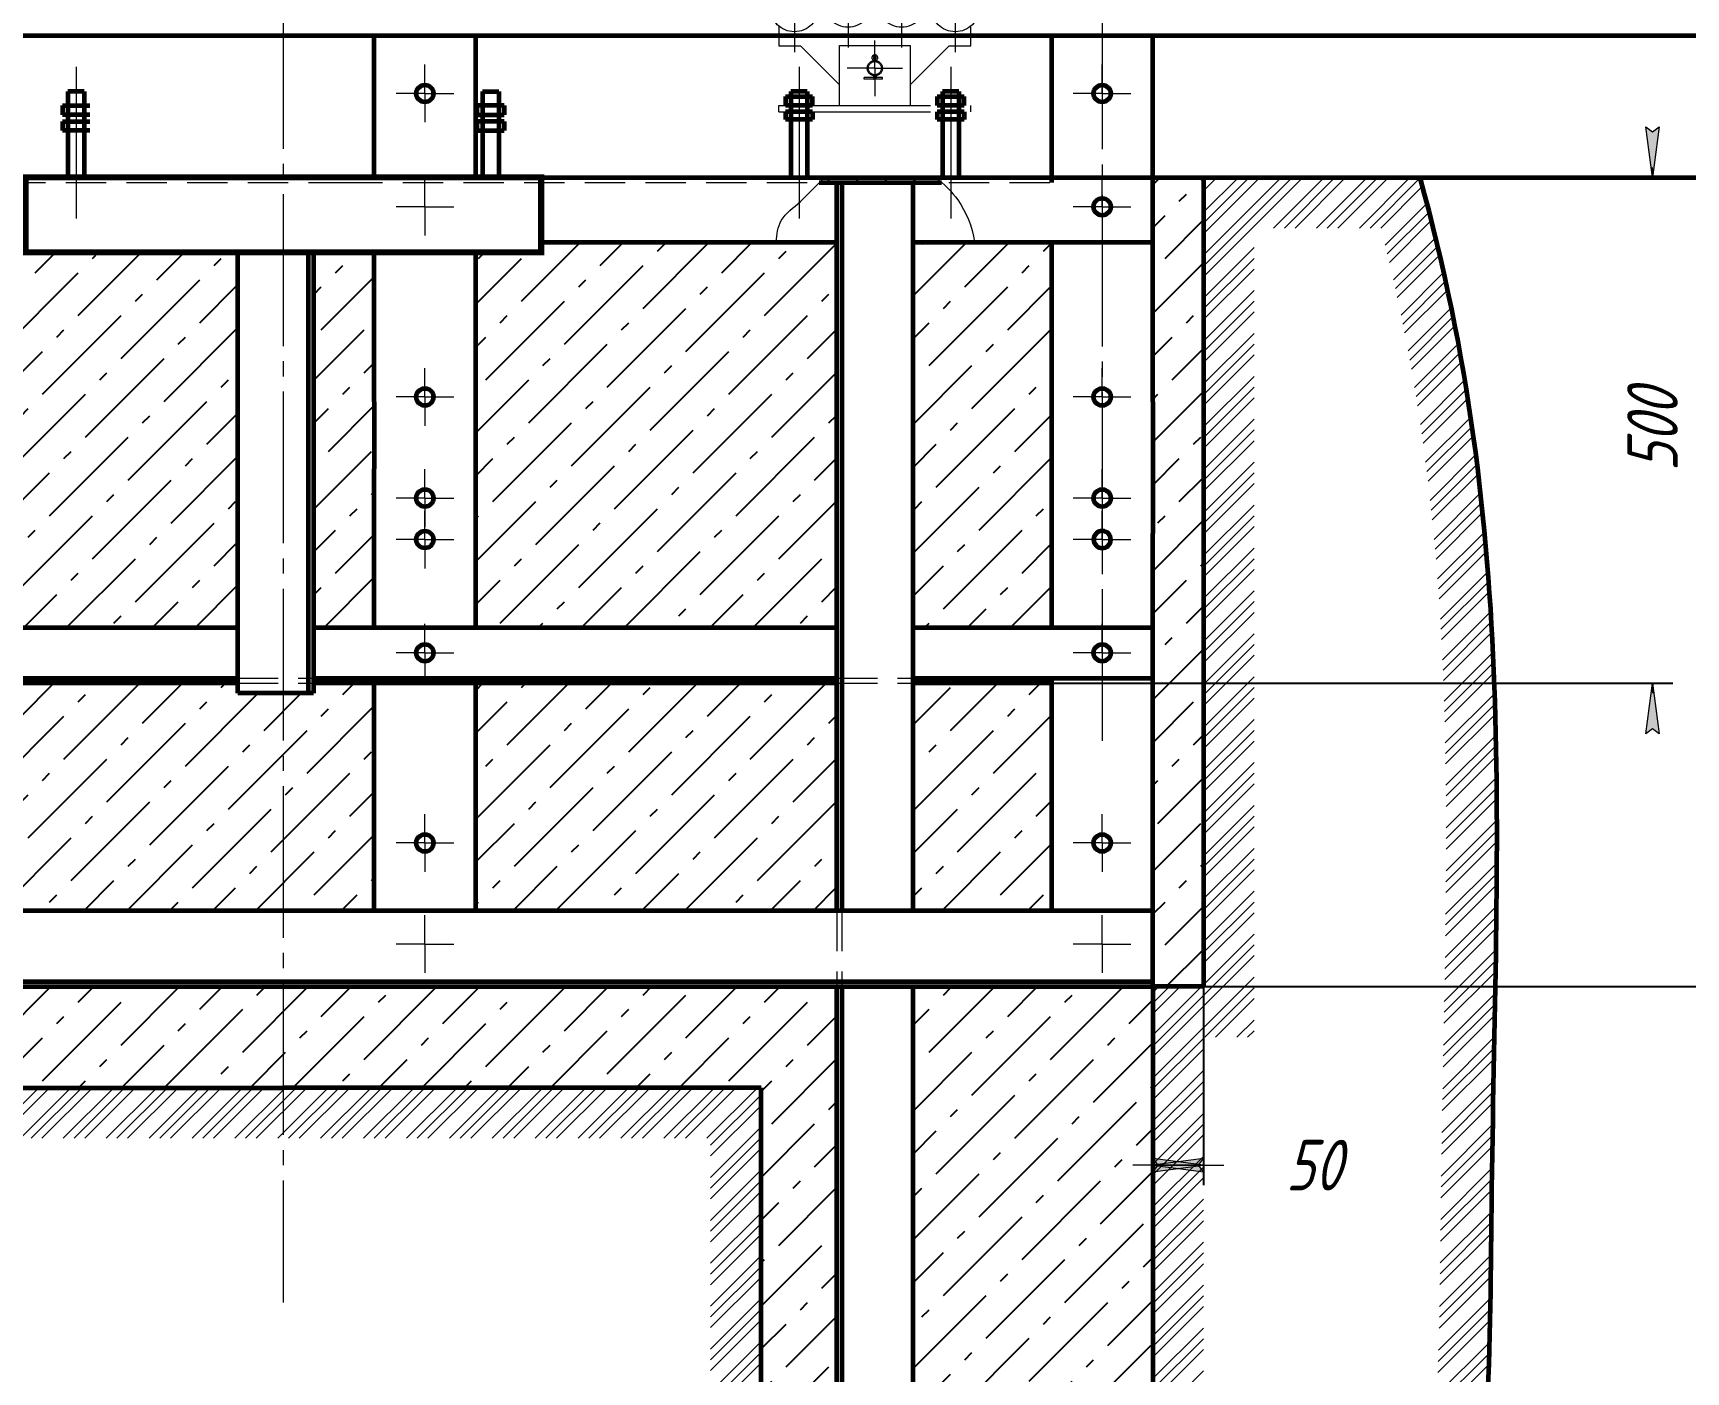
# Model space of a CAD drawing. Header units: millimetres. Extents: x 0 to 594, y 0 to 420.
# Drawn here: x 119.3 to 282.7, y 167.8 to 300.2 of the extents above; entities that cross this region are included whole.
import ezdxf

# ---------------------------------------------------------------- set-up
doc = ezdxf.new("R2010")
doc.units = ezdxf.units.MM
for name, pattern in [('K5LT32768', [0]), ('K5LT_AXLED', [19.5, 15, -1.5, 1.5, -1.5]), ('K5LT_BASIC', [0]), ('K5LT_DASHED', [6, 4, -2]), ('K5LT_THIN', [0])]:
    doc.linetypes.add(name, pattern=pattern)
doc.layers.add('LAYER', color=7, linetype='Continuous')
doc.layers.add('Системный слой', color=7, linetype='Continuous')
doc.styles.add('KDIMTEXTSTYLE', font='GOST_AU.SHX', dxfattribs={"width": 0.96, "oblique": 15, "height": 5})
doc.dimstyles.new('KDIMSTYLE (0.10)', dxfattribs={"dimtxt": 5, "dimasz": 1, "dimexe": 2, "dimexo": 0, "dimgap": 1, "dimtad": 1, "dimlfac": 10, "dimtxsty": 'KDIMTEXTSTYLE', "dimsah": 1, "dimcen": 0, "dimdle": 1, "dimadec": 0, "dimazin": 0, "dimtfac": 0.667, "dimtmove": 0, "dimatfit": 3, "dimfxl": 1, "dimtvp": 1, "dimtolj": 1, "dimtzin": 0, "dimarcsym": 0})
pattern_1 = [(45, (0, 0), (-4.24264, 4.24264), [11, -5]), (45, (9.1924, 9.1924), (-4.24264, 4.24264), [1, -15]), (45, (3.5355, 7.778), (-4.24264, 4.24264), [11, -5]), (45, (12.728, 16.9706), (-4.24264, 4.24264), [1, -15])]

# ---------------------------------------------------------------- blocks, each defined once
blk = doc.blocks.new('U0')
at = {"layer": 'Системный слой', "color": 30, "linetype": 'K5LT_AXLED', "lineweight": 18, "true_color": 0xff8000}
for p, q in [((144.03, 345.4), (144.03, 342.73)), ((144.03, 342.73), (144.03, 174.66))]:
    blk.add_line(p, q, dxfattribs=at)
blk = doc.blocks.new('U184')
at = {"layer": 'Системный слой', "color": 30, "linetype": 'K5LT_AXLED', "lineweight": 18, "true_color": 0xff8000}
for q in [(225.01, 212.95), (222.16, 210.1), (225.01, 207.25), (227.86, 210.1)]:
    blk.add_line((225.01, 210.1), q, dxfattribs=at)
blk = doc.blocks.new('U185')
at = {"layer": 'Системный слой', "color": 30, "linetype": 'K5LT_AXLED', "lineweight": 18, "true_color": 0xff8000}
for q in [(225.01, 222.95), (222.16, 220.1), (225.01, 217.25), (227.86, 220.1)]:
    blk.add_line((225.01, 220.1), q, dxfattribs=at)
blk = doc.blocks.new('U186')
at = {"layer": 'Системный слой', "color": 30, "linetype": 'K5LT_AXLED', "lineweight": 18, "true_color": 0xff8000}
for q in [(225.01, 241.75), (222.16, 238.9), (225.01, 236.05), (227.86, 238.9)]:
    blk.add_line((225.01, 238.9), q, dxfattribs=at)
blk = doc.blocks.new('U187')
at = {"layer": 'Системный слой', "color": 30, "linetype": 'K5LT_AXLED', "lineweight": 18, "true_color": 0xff8000}
for q in [(225.01, 252.95), (222.16, 250.1), (225.01, 247.25), (227.86, 250.1)]:
    blk.add_line((225.01, 250.1), q, dxfattribs=at)
blk = doc.blocks.new('U188')
at = {"layer": 'Системный слой', "color": 30, "linetype": 'K5LT_AXLED', "lineweight": 18, "true_color": 0xff8000}
for q in [(225.01, 257.05), (222.16, 254.2), (225.01, 251.35), (227.86, 254.2)]:
    blk.add_line((225.01, 254.2), q, dxfattribs=at)
blk = doc.blocks.new('U189')
at = {"layer": 'Системный слой', "color": 30, "linetype": 'K5LT_AXLED', "lineweight": 18, "true_color": 0xff8000}
for q in [(225.01, 267.05), (222.16, 264.2), (225.01, 261.35), (227.86, 264.2)]:
    blk.add_line((225.01, 264.2), q, dxfattribs=at)
blk = doc.blocks.new('U190')
at = {"layer": 'Системный слой', "color": 30, "linetype": 'K5LT_AXLED', "lineweight": 18, "true_color": 0xff8000}
for q in [(225.01, 285.85), (222.16, 283), (225.01, 280.15), (227.86, 283)]:
    blk.add_line((225.01, 283), q, dxfattribs=at)
blk = doc.blocks.new('U191')
at = {"layer": 'Системный слой', "color": 30, "linetype": 'K5LT_AXLED', "lineweight": 18, "true_color": 0xff8000}
for q in [(225.01, 297.05), (222.16, 294.2), (225.01, 291.35), (227.86, 294.2)]:
    blk.add_line((225.01, 294.2), q, dxfattribs=at)
blk = doc.blocks.new('U192')
at = {"layer": 'Системный слой', "color": 30, "linetype": 'K5LT_AXLED', "lineweight": 18, "true_color": 0xff8000}
for q in [(158.03, 212.95), (155.18, 210.1), (158.03, 207.25), (160.88, 210.1)]:
    blk.add_line((158.03, 210.1), q, dxfattribs=at)
blk = doc.blocks.new('U193')
at = {"layer": 'Системный слой', "color": 30, "linetype": 'K5LT_AXLED', "lineweight": 18, "true_color": 0xff8000}
for q in [(158.03, 222.95), (155.18, 220.1), (158.03, 217.25), (160.88, 220.1)]:
    blk.add_line((158.03, 220.1), q, dxfattribs=at)
blk = doc.blocks.new('U194')
at = {"layer": 'Системный слой', "color": 30, "linetype": 'K5LT_AXLED', "lineweight": 18, "true_color": 0xff8000}
for q in [(158.03, 241.75), (155.18, 238.9), (158.03, 236.05), (160.88, 238.9)]:
    blk.add_line((158.03, 238.9), q, dxfattribs=at)
blk = doc.blocks.new('U195')
at = {"layer": 'Системный слой', "color": 30, "linetype": 'K5LT_AXLED', "lineweight": 18, "true_color": 0xff8000}
for q in [(158.03, 252.95), (155.18, 250.1), (158.03, 247.25), (160.88, 250.1)]:
    blk.add_line((158.03, 250.1), q, dxfattribs=at)
blk = doc.blocks.new('U196')
at = {"layer": 'Системный слой', "color": 30, "linetype": 'K5LT_AXLED', "lineweight": 18, "true_color": 0xff8000}
for q in [(158.03, 257.05), (155.18, 254.2), (158.03, 251.35), (160.88, 254.2)]:
    blk.add_line((158.03, 254.2), q, dxfattribs=at)
blk = doc.blocks.new('U197')
at = {"layer": 'Системный слой', "color": 30, "linetype": 'K5LT_AXLED', "lineweight": 18, "true_color": 0xff8000}
for q in [(158.03, 267.05), (155.18, 264.2), (158.03, 261.35), (160.88, 264.2)]:
    blk.add_line((158.03, 264.2), q, dxfattribs=at)
blk = doc.blocks.new('U198')
at = {"layer": 'Системный слой', "color": 30, "linetype": 'K5LT_AXLED', "lineweight": 18, "true_color": 0xff8000}
for q in [(158.03, 285.85), (155.18, 283), (158.03, 280.15), (160.88, 283)]:
    blk.add_line((158.03, 283), q, dxfattribs=at)
blk = doc.blocks.new('U199')
at = {"layer": 'Системный слой', "color": 30, "linetype": 'K5LT_AXLED', "lineweight": 18, "true_color": 0xff8000}
for q in [(158.03, 297.05), (155.18, 294.2), (158.03, 291.35), (160.88, 294.2)]:
    blk.add_line((158.03, 294.2), q, dxfattribs=at)
blk = doc.blocks.new('U218')
at = {"layer": 'Системный слой', "color": 7, "linetype": 'K5LT32768', "lineweight": 18}
for p, q in [((235.03, 276.08), (244.85, 285.9)), ((235.03, 280.33), (240.6, 285.9)), ((235.03, 284.57), (236.36, 285.9)), ((235.03, 277.14), (243.79, 285.9)), ((235.03, 281.39), (239.54, 285.9)), ((235.03, 285.63), (235.3, 285.9)), ((235.03, 278.2), (242.72, 285.9)), ((235.03, 282.45), (238.48, 285.9)), ((241.97, 280.9), (246.97, 285.9)), ((243.03, 280.9), (248.03, 285.9)), ((244.09, 280.9), (249.09, 285.9)), ((246.21, 280.9), (251.21, 285.9)), ((247.27, 280.9), (252.27, 285.9)), ((248.33, 280.9), (253.33, 285.9)), ((250.45, 280.9), (255.45, 285.9)), ((251.51, 280.9), (256.44, 285.83)), ((252.57, 280.9), (256.67, 285)), ((253, 279.21), (257.12, 283.32)), ((253.21, 278.35), (257.34, 282.48)), ((253.42, 277.5), (257.55, 281.63)), ((253.81, 275.77), (257.97, 279.93)), ((235.03, 273.96), (240.03, 278.96)), ((235.03, 272.9), (240.03, 277.9)), ((254.01, 274.91), (258.18, 279.08)), ((254.2, 274.04), (258.38, 278.22)), ((235.03, 271.84), (240.03, 276.84)), ((254.57, 272.29), (258.78, 276.49)), ((235.03, 269.72), (240.03, 274.72)), ((254.75, 271.4), (258.97, 275.63)), ((254.92, 270.52), (259.16, 274.75)), ((235.03, 268.66), (240.03, 273.66)), ((255.27, 268.74), (259.53, 273)), ((235.03, 267.6), (240.03, 272.6)), ((255.43, 267.84), (259.7, 272.12)), ((235.03, 265.48), (240.03, 270.48)), ((255.59, 266.95), (259.88, 271.23)), ((235.03, 264.42), (240.03, 269.42)), ((235.03, 263.35), (240.03, 268.35)), ((255.9, 265.14), (260.22, 269.45)), ((256.06, 264.23), (260.38, 268.56)), ((256.2, 263.31), (260.54, 267.66)), ((235.03, 261.23), (240.03, 266.23)), ((235.03, 260.17), (240.03, 265.17)), ((256.48, 261.47), (260.86, 265.85)), ((256.62, 260.55), (261.01, 264.93)), ((235.03, 259.11), (240.03, 264.11)), ((256.75, 259.62), (261.15, 264.02)), ((235.03, 256.99), (240.03, 261.99)), ((257, 257.75), (261.43, 262.18)), ((235.03, 255.93), (240.03, 260.93)), ((257.12, 256.81), (261.57, 261.25)), ((257.24, 255.86), (261.7, 260.33)), ((235.03, 254.87), (240.03, 259.87)), ((257.46, 253.96), (261.95, 258.46)), ((235.03, 252.75), (240.03, 257.75)), ((235.03, 251.69), (240.03, 256.69)), ((257.56, 253.01), (262.07, 257.52)), ((235.03, 250.63), (240.03, 255.63)), ((257.66, 252.04), (262.19, 256.57)), ((235.03, 248.51), (240.03, 253.51)), ((257.85, 250.11), (262.41, 254.67)), ((257.94, 249.14), (262.51, 253.71)), ((235.03, 247.44), (240.03, 252.44)), ((258.03, 248.17), (262.62, 252.76)), ((235.03, 246.38), (240.03, 251.38)), ((258.18, 246.2), (262.81, 250.83)), ((235.03, 244.26), (240.03, 249.26)), ((258.26, 245.22), (262.9, 249.85)), ((258.33, 244.23), (262.98, 248.88)), ((235.03, 243.2), (240.03, 248.2)), ((235.03, 242.14), (240.03, 247.14)), ((258.46, 242.23), (263.14, 246.92)), ((258.52, 241.23), (263.22, 245.93)), ((235.03, 240.02), (240.03, 245.02)), ((235.03, 238.96), (240.03, 243.96)), ((258.57, 240.23), (263.29, 244.94)), ((235.03, 237.9), (240.03, 242.9)), ((258.67, 238.21), (263.42, 242.96)), ((258.72, 237.19), (263.48, 241.96)), ((235.03, 235.78), (240.03, 240.78)), ((258.76, 236.17), (263.54, 240.95)), ((235.03, 234.72), (240.03, 239.72)), ((258.83, 234.12), (263.64, 238.93)), ((235.03, 233.66), (240.03, 238.66)), ((258.86, 233.1), (263.69, 237.92)), ((235.03, 231.53), (240.03, 236.53)), ((235.03, 230.47), (240.03, 235.47)), ((258.89, 232.06), (263.73, 236.9)), ((235.03, 229.41), (240.03, 234.41)), ((258.94, 229.99), (263.81, 234.86)), ((258.96, 228.95), (263.84, 233.83)), ((235.03, 227.29), (240.03, 232.29)), ((258.98, 227.91), (263.88, 232.8)), ((235.03, 226.23), (240.03, 231.23)), ((259.01, 225.81), (263.93, 230.73)), ((235.03, 225.17), (240.03, 230.17)), ((259.02, 224.76), (263.95, 229.69)), ((235.03, 223.05), (240.03, 228.05)), ((259.02, 223.71), (263.97, 228.65)), ((235.03, 221.99), (240.03, 226.99)), ((235.03, 220.93), (240.03, 225.93)), ((259.03, 221.59), (264, 226.56)), ((259.03, 220.53), (264.01, 225.51)), ((259.03, 219.47), (264.02, 224.46)), ((235.03, 218.81), (240.03, 223.81)), ((235.03, 217.75), (240.03, 222.75)), ((259.02, 217.34), (264.03, 222.35)), ((235.03, 216.69), (240.03, 221.69)), ((259.01, 216.27), (264.03, 221.29)), ((235.03, 214.56), (240.03, 219.56)), ((259.01, 215.2), (264.03, 220.23)), ((235.03, 213.5), (240.03, 218.5)), ((235.03, 212.44), (240.03, 217.44)), ((258.98, 213.06), (264.03, 218.1)), ((258.96, 210.91), (264.01, 215.97)), ((258.97, 211.99), (264.02, 217.04)), ((235.03, 210.32), (240.03, 215.32)), ((235.03, 209.26), (240.03, 214.26)), ((235.03, 208.2), (240.03, 213.2)), ((258.91, 207.68), (263.98, 212.75)), ((258.92, 208.76), (263.99, 213.83)), ((235.03, 206.08), (240.03, 211.08)), ((258.89, 206.6), (263.97, 211.68)), ((230.03, 200.02), (240.03, 210.02)), ((258.85, 204.44), (263.94, 209.53)), ((230.03, 198.96), (240.03, 208.96)), ((258.83, 203.36), (263.92, 208.45)), ((230.03, 196.84), (240.03, 206.84)), ((258.81, 202.28), (263.9, 207.37)), ((230.03, 203.2), (232.73, 205.9)), ((230.03, 204.26), (231.67, 205.9)), ((230.03, 201.08), (234.85, 205.9)), ((230.03, 205.32), (230.61, 205.9)), ((235.15, 200.9), (240.03, 205.78)), ((236.21, 200.9), (240.03, 204.71)), ((258.77, 200.12), (263.87, 205.22)), ((258.73, 197.96), (263.83, 203.06)), ((258.75, 199.04), (263.85, 204.14)), ((238.34, 200.9), (240.03, 202.59)), ((239.4, 200.9), (240.03, 201.53)), ((230.03, 195.78), (235.03, 200.78)), ((230.03, 194.71), (235.03, 199.71)), ((258.67, 194.72), (263.77, 199.81)), ((258.69, 195.8), (263.79, 200.89)), ((258.65, 193.64), (263.75, 198.73)), ((230.03, 192.59), (235.03, 197.59)), ((230.03, 191.53), (235.03, 196.53)), ((258.61, 191.48), (263.7, 196.57)), ((114.84, 190.9), (119.84, 195.9)), ((115.91, 190.9), (120.91, 195.9)), ((118.03, 190.9), (123.03, 195.9)), ((119.09, 190.9), (124.09, 195.9)), ((120.15, 190.9), (125.15, 195.9)), ((122.27, 190.9), (127.27, 195.9)), ((123.33, 190.9), (128.33, 195.9)), ((124.39, 190.9), (129.39, 195.9)), ((126.51, 190.9), (131.51, 195.9)), ((127.57, 190.9), (132.57, 195.9)), ((128.63, 190.9), (133.63, 195.9)), ((130.75, 190.9), (135.75, 195.9)), ((131.81, 190.9), (136.81, 195.9)), ((132.88, 190.9), (137.88, 195.9)), ((135, 190.9), (140, 195.9)), ((136.06, 190.9), (141.06, 195.9)), ((137.12, 190.9), (142.12, 195.9)), ((139.24, 190.9), (144.24, 195.9)), ((140.3, 190.9), (145.3, 195.9)), ((141.36, 190.9), (146.36, 195.9)), ((143.48, 190.9), (148.48, 195.9)), ((144.54, 190.9), (149.54, 195.9)), ((145.6, 190.9), (150.6, 195.9)), ((147.72, 190.9), (152.72, 195.9)), ((148.79, 190.9), (153.79, 195.9)), ((149.85, 190.9), (154.85, 195.9)), ((151.97, 190.9), (156.97, 195.9)), ((153.03, 190.9), (158.03, 195.9)), ((154.09, 190.9), (159.09, 195.9)), ((156.21, 190.9), (161.21, 195.9)), ((157.27, 190.9), (162.27, 195.9)), ((158.33, 190.9), (163.33, 195.9)), ((160.45, 190.9), (165.45, 195.9)), ((161.51, 190.9), (166.51, 195.9)), ((162.57, 190.9), (167.57, 195.9)), ((164.7, 190.9), (169.7, 195.9)), ((165.76, 190.9), (170.76, 195.9)), ((166.82, 190.9), (171.82, 195.9)), ((168.94, 190.9), (173.94, 195.9)), ((170, 190.9), (175, 195.9)), ((171.06, 190.9), (176.06, 195.9)), ((173.18, 190.9), (178.18, 195.9)), ((174.24, 190.9), (179.24, 195.9)), ((175.3, 190.9), (180.3, 195.9)), ((177.42, 190.9), (182.42, 195.9)), ((178.48, 190.9), (183.48, 195.9)), ((179.54, 190.9), (184.54, 195.9)), ((181.67, 190.9), (186.67, 195.9)), ((182.73, 190.9), (187.73, 195.9)), ((183.79, 190.9), (188.79, 195.9)), ((185.91, 190.9), (190.91, 195.9)), ((186.28, 190.21), (191.28, 195.21)), ((230.03, 190.47), (235.03, 195.47)), ((258.59, 190.4), (263.68, 195.49)), ((186.28, 189.15), (191.28, 194.15)), ((230.03, 188.35), (235.03, 193.35)), ((258.58, 189.32), (263.66, 194.41)), ((186.28, 187.03), (191.28, 192.03)), ((230.03, 187.29), (235.03, 192.29)), ((258.55, 187.17), (263.63, 192.25)), ((186.28, 185.97), (191.28, 190.97)), ((186.28, 184.91), (191.28, 189.91)), ((230.03, 186.23), (235.03, 191.23)), ((258.52, 185.02), (263.59, 190.09)), ((258.53, 186.09), (263.61, 191.17)), ((230.03, 184.11), (235.03, 189.11)), ((230.03, 183.05), (235.03, 188.05)), ((186.28, 182.78), (191.28, 187.78)), ((186.28, 181.72), (191.28, 186.72)), ((230.03, 181.99), (235.03, 186.99)), ((258.48, 181.8), (263.54, 186.86)), ((258.49, 182.87), (263.56, 187.94)), ((186.28, 180.66), (191.28, 185.66)), ((230.03, 179.87), (235.03, 184.87)), ((258.47, 180.73), (263.53, 185.78)), ((186.28, 178.54), (191.28, 183.54)), ((230.03, 178.81), (235.03, 183.81)), ((258.45, 178.58), (263.5, 183.64)), ((186.28, 177.48), (191.28, 182.48)), ((230.03, 177.74), (235.03, 182.74)), ((258.42, 176.44), (263.48, 181.49)), ((258.44, 177.51), (263.49, 182.57)), ((186.28, 176.42), (191.28, 181.42)), ((230.03, 175.62), (235.03, 180.62)), ((186.28, 174.3), (191.28, 179.3)), ((186.28, 173.24), (191.28, 178.24)), ((230.03, 174.56), (235.03, 179.56)), ((230.03, 173.5), (235.03, 178.5)), ((258.37, 173.2), (263.44, 178.28)), ((258.39, 174.28), (263.46, 179.35)), ((186.28, 172.18), (191.28, 177.18)), ((258.34, 172.12), (263.43, 177.2)), ((186.28, 170.06), (191.28, 175.06)), ((230.03, 171.38), (235.03, 176.38)), ((230.03, 170.32), (235.03, 175.32)), ((258.29, 169.94), (263.4, 175.05)), ((186.28, 169), (191.28, 174)), ((230.03, 169.26), (235.03, 174.26)), ((258.25, 168.84), (263.38, 173.97)), ((186.28, 167.94), (191.28, 172.94)), ((230.03, 167.14), (235.03, 172.14)), ((258.21, 167.74), (263.36, 172.89)), ((186.28, 165.81), (191.28, 170.81)), ((230.03, 166.08), (235.03, 171.08)), ((230.03, 165.02), (235.03, 170.02)), ((258.12, 165.52), (263.31, 170.72)), ((186.28, 164.75), (191.28, 169.75)), ((186.28, 163.69), (191.28, 168.69)), ((257.99, 163.28), (263.24, 168.53)), ((258.06, 164.41), (263.28, 169.63)), ((230.03, 162.9), (235.03, 167.9))]:
    blk.add_line(p, q, dxfattribs=at)
blk = doc.blocks.new('KDIMARROW_01')
at = {"layer": 'LAYER'}
blk.add_hatch(color=0, dxfattribs=at).paths.add_polyline_path([(0, 0), (-5, 0.66), (-4.5, 0), (-5, -0.66)])
at = {"layer": 'LAYER', "color": 0, "linetype": 'K5LT_THIN', "lineweight": 18}
for p, q in [((-4.5, 0), (-5, 0.66)), ((-5, 0.66), (0, 0)), ((0, 0), (-5, -0.66)), ((-5, -0.66), (-4.5, 0))]:
    blk.add_line(p, q, dxfattribs=at)
at = {"layer": 'Системный слой', "color": 0, "linetype": 'K5LT_THIN', "lineweight": 18}
blk.add_line((0, 0), (-1, 0), dxfattribs=at)
blk = doc.blocks.new('KDIMARROW_02')
at = {"layer": 'LAYER'}
blk.add_hatch(color=0, dxfattribs=at).paths.add_polyline_path([(4.5, 0), (5, 0.66), (0, 0), (5, -0.66)])
at = {"layer": 'LAYER', "color": 0, "linetype": 'K5LT_THIN', "lineweight": 18}
for p, q in [((5, 0.66), (0, 0)), ((0, 0), (5, -0.66)), ((0, 0), (7, 0)), ((4.5, 0), (5, 0.66)), ((5, -0.66), (4.5, 0))]:
    blk.add_line(p, q, dxfattribs=at)
at = {"layer": 'Системный слой', "color": 0, "linetype": 'K5LT_THIN', "lineweight": 18}
blk.add_line((0, 0), (-1, 0), dxfattribs=at)
blk = doc.blocks.new('U240')
at = {"layer": 'Системный слой', "color": 5, "linetype": 'K5LT_BASIC', "lineweight": 60, "true_color": 0x0000ff}
for p, q in [((139.52, 234.9), (139.52, 278.5)), ((146.52, 234.9), (146.52, 278.5)), ((147.02, 278.5), (147.02, 234.9)), ((147.02, 234.9), (139.52, 234.9))]:
    blk.add_line(p, q, dxfattribs=at)
blk = doc.blocks.new('U378')
at = {"layer": 'Системный слой', "color": 30, "linetype": 'K5LT_AXLED', "lineweight": 18, "true_color": 0xff8000}
for q in [(194.58, 307.1), (190.18, 302.7), (194.58, 298.3), (210.08, 302.7)]:
    blk.add_line((194.58, 302.7), q, dxfattribs=at)
blk = doc.blocks.new('U379')
at = {"layer": 'Системный слой', "color": 30, "linetype": 'K5LT_AXLED', "lineweight": 18, "true_color": 0xff8000}
for q in [(199.88, 307.55), (195.48, 303.15), (199.88, 298.75), (204.28, 303.15)]:
    blk.add_line((199.88, 303.15), q, dxfattribs=at)
blk = doc.blocks.new('U380')
at = {"layer": 'Системный слой', "color": 30, "linetype": 'K5LT_AXLED', "lineweight": 18, "true_color": 0xff8000}
for q in [(205.18, 307.55), (200.78, 303.15), (205.18, 298.75), (209.58, 303.15)]:
    blk.add_line((205.18, 303.15), q, dxfattribs=at)
blk = doc.blocks.new('U381')
at = {"layer": 'Системный слой', "color": 30, "linetype": 'K5LT_AXLED', "lineweight": 18, "true_color": 0xff8000}
for q in [(210.48, 307.1), (206.08, 302.7), (210.48, 298.3), (214.88, 302.7)]:
    blk.add_line((210.48, 302.7), q, dxfattribs=at)
blk = doc.blocks.new('U382')
at = {"layer": 'Системный слой', "color": 30, "linetype": 'K5LT_AXLED', "lineweight": 18, "true_color": 0xff8000}
for q in [(202.53, 299.45), (199.78, 296.7), (202.53, 293.95), (205.28, 296.7)]:
    blk.add_line((202.53, 296.7), q, dxfattribs=at)
blk = doc.blocks.new('U377')
at = {"layer": 'Системный слой', "color": 30, "linetype": 'K5LT_AXLED', "lineweight": 18, "true_color": 0xff8000}
for p, q in [((197.83, 304.4), (196.27, 304.4)), ((203.13, 304.4), (201.93, 304.4)), ((208.79, 304.4), (207.23, 304.4)), ((193.03, 300.87), (193.03, 298.9)), ((212.03, 298.9), (212.03, 300.87)), ((193.03, 298.9), (195.18, 298.9)), ((195.18, 298.9), (199.03, 295.05)), ((199.03, 293), (199.03, 298.95)), ((199.03, 298.95), (206.03, 298.95)), ((202.26, 297.61), (202.35, 297.42)), ((202.39, 297.67), (202.5, 297.45)), ((202.56, 297.45), (202.66, 297.67)), ((202.71, 297.43), (202.79, 297.61)), ((206.03, 298.95), (206.03, 293)), ((206.03, 295.05), (209.88, 298.9)), ((209.88, 298.9), (212.03, 298.9)), ((202.39, 295.96), (202.39, 295.77)), ((202.54, 295.77), (202.53, 295.95)), ((202.53, 295.95), (202.53, 295.77)), ((202.68, 295.78), (202.68, 295.96)), ((201.46, 295.62), (201.46, 295.77)), ((202.39, 295.77), (201.46, 295.77)), ((202.39, 295.63), (201.46, 295.62)), ((202.49, 295.67), (202.39, 295.77)), ((202.58, 295.67), (202.68, 295.78)), ((203.29, 295.78), (202.68, 295.78)), ((203.29, 295.63), (202.68, 295.63)), ((203.29, 295.63), (203.29, 295.78)), ((193.03, 293), (212.03, 293)), ((193.03, 292.4), (193.03, 293)), ((212.03, 292.4), (212.03, 293)), ((193.03, 292.4), (212.03, 292.4))]:
    blk.add_line(p, q, dxfattribs=at)
for centre, radius in [((194.58, 302.7), 2.4), ((194.58, 302.7), 1.49), ((194.58, 302.7), 1.48), ((199.88, 303.15), 2.4), ((199.88, 303.15), 1.49), ((199.88, 303.15), 1.48), ((199.88, 303.15), 1.02), ((199.88, 303.15), 1), ((199.88, 303.15), 0.9), ((205.18, 303.15), 2.4), ((205.18, 303.15), 1.49), ((205.18, 303.15), 1.48), ((205.18, 303.15), 1.02), ((205.18, 303.15), 1), ((205.18, 303.15), 0.9), ((210.48, 302.7), 2.4), ((210.48, 302.7), 1.49), ((210.48, 302.7), 1.48), ((194.58, 302.7), 1.02), ((194.58, 302.7), 1), ((194.58, 302.7), 0.9), ((210.48, 302.7), 1.02), ((210.48, 302.7), 1), ((210.48, 302.7), 0.9), ((202.53, 296.7), 0.75), ((202.53, 296.7), 0.65)]:
    blk.add_circle(centre, radius, dxfattribs=at)
for centre, radius, start, end in [((194.58, 302.7), 2.4, 45.0995, 168.4047), ((194.15, 303.87), 0.3, 325.6927, 66.2161), ((195, 303.88), 0.3, 114.5685, 215.0919), ((199.88, 303.15), 2.4, 126.919, 148.6118), ((199.88, 303.15), 2.4, 31.3882, 126.919), ((199.24, 304.22), 0.3, 164.8615, 265.3849), ((199.24, 304.22), 0.3, 335.9857, 76.5091), ((200.08, 304.38), 0.3, 124.8615, 225.3849), ((200.08, 304.38), 0.3, 295.9857, 36.5091), ((200.83, 303.96), 0.3, 84.8615, 185.3849), ((204.43, 304.15), 0.3, 170.8765, 271.3999), ((204.43, 304.15), 0.3, 342.0007, 82.5241), ((205.25, 304.4), 0.3, 130.8765, 231.3999), ((205.18, 303.15), 2.4, 31.3882, 87.5532), ((205.25, 304.4), 0.3, 302.0007, 42.5241), ((206.04, 304.06), 0.3, 90.8765, 191.3999), ((206.04, 304.06), 0.3, 262.0007, 2.5241), ((210.48, 302.7), 2.4, 99.6317, 134.9005), ((210.48, 303.95), 0.3, 134.3958, 234.9192), ((210.48, 303.95), 0.3, 305.52, 46.0434), ((194.58, 302.7), 2.4, 168.4047, 229.7718), ((193.35, 302.47), 0.3, 45.6927, 146.2161), ((193.49, 303.32), 0.3, 194.5685, 295.0919), ((193.49, 303.32), 0.3, 5.6927, 106.2161), ((194.15, 303.87), 0.3, 154.5685, 255.0919), ((195, 303.88), 0.3, 285.6927, 26.2161), ((195.66, 303.33), 0.3, 74.5685, 175.0919), ((195.66, 303.33), 0.3, 245.6927, 346.2161), ((195.81, 302.49), 0.3, 34.5685, 135.0919), ((198.7, 303.56), 0.3, 204.8615, 305.3849), ((198.71, 302.71), 0.3, 55.9857, 156.5091), ((198.7, 303.56), 0.3, 15.9857, 116.5091), ((198.71, 302.71), 0.3, 244.8615, 345.3849), ((200.83, 303.96), 0.3, 255.9857, 356.5091), ((200.85, 302.36), 0.3, 4.8615, 105.3849), ((201.13, 303.16), 0.3, 44.8615, 145.3849), ((201.13, 303.16), 0.3, 215.9857, 316.5091), ((203.96, 303.44), 0.3, 210.8765, 311.3999), ((204.06, 302.59), 0.3, 62.0007, 162.5241), ((203.96, 303.44), 0.3, 22.0007, 122.5241), ((204.06, 302.59), 0.3, 250.8765, 351.3999), ((206.23, 302.46), 0.3, 182.0007, 282.5241), ((206.23, 302.46), 0.3, 10.8765, 111.3999), ((206.42, 303.29), 0.3, 50.8765, 151.3999), ((206.42, 303.29), 0.3, 222.0007, 322.5241), ((209.25, 302.91), 0.3, 214.3958, 314.9192), ((209.25, 302.91), 0.3, 25.52, 126.0434), ((209.67, 303.65), 0.3, 174.3958, 274.9192), ((209.67, 303.65), 0.3, 345.52, 86.0434), ((211.28, 303.66), 0.3, 94.3958, 194.9192), ((211.28, 303.66), 0.3, 265.52, 6.0434), ((211.71, 302.92), 0.3, 54.3958, 154.9192), ((211.71, 302.92), 0.3, 225.52, 326.0434), ((193.35, 302.47), 0.3, 234.5685, 335.0919), ((193.78, 301.73), 0.3, 85.6927, 186.2161), ((193.78, 301.73), 0.3, 274.5685, 15.0919), ((194.59, 301.45), 0.3, 125.6927, 226.2161), ((194.59, 301.45), 0.3, 314.5685, 55.0919), ((195.39, 301.75), 0.3, 165.6927, 266.2161), ((195.39, 301.75), 0.3, 354.5685, 95.0919), ((195.81, 302.49), 0.3, 205.6927, 306.2161), ((199.27, 302.06), 0.3, 95.9857, 196.5091), ((199.27, 302.06), 0.3, 284.8615, 25.3849), ((200.11, 301.92), 0.3, 135.9857, 236.5091), ((200.11, 301.92), 0.3, 324.8615, 65.3849), ((200.85, 302.36), 0.3, 175.9857, 276.5091), ((204.69, 302), 0.3, 102.0007, 202.5241), ((204.69, 302), 0.3, 290.8765, 31.3999), ((205.54, 301.95), 0.3, 142.0007, 242.5241), ((205.54, 301.95), 0.3, 330.8765, 71.3999), ((209.4, 302.07), 0.3, 65.52, 166.0434), ((209.4, 302.07), 0.3, 254.3958, 354.9192), ((210.06, 301.52), 0.3, 105.52, 206.0434), ((210.06, 301.52), 0.3, 294.3958, 34.9192), ((210.91, 301.52), 0.3, 145.52, 246.0434), ((210.91, 301.52), 0.3, 334.3958, 74.9192), ((211.57, 302.08), 0.3, 185.52, 286.0434), ((211.57, 302.08), 0.3, 14.3958, 114.9192), ((202.53, 297.73), 0.29, 335.868, 204.6529), ((202.53, 297.73), 0.145, 335.868, 204.6529), ((202.39, 295.77), 0.145, 270.2604, 315.2604), ((202.39, 295.77), 0.145, 315.2604, 0.2604), ((202.68, 295.78), 0.145, 180.2604, 225.2604), ((202.68, 295.78), 0.145, 225.2604, 270.2604)]:
    blk.add_arc(centre, radius, start, end, dxfattribs=at)
at = {"layer": 'Системный слой'}
for name in ['U379', 'U380', 'U378', 'U381', 'U382']:
    blk.add_blockref(name, (0, 0), dxfattribs=at)

msp = doc.modelspace()

# ---------------------------------------------------------------- hatches: boundary and pattern name
at = {"layer": 'Системный слой'}
h = msp.add_hatch(dxfattribs=at)
h.set_pattern_fill('Бетон', angle=45, style=0, pattern_type=0)
h.set_pattern_definition(pattern_1)
h.paths.add_polyline_path([(58.03083, 241.3979), (81.78083, 241.3979), (81.78083, 279.49791), (58.03083, 279.49791), (58.03083, 285.89791), (53.03083, 285.89791), (53.03083, 205.8979), (58.03083, 205.8979), (58.03083, 213.3979), (81.78083, 213.3979), (81.78083, 236.3979), (58.03083, 236.3979)])
h.paths.add_polyline_path([(89.28083, 241.3979), (139.51566, 241.3979), (139.51566, 278.49791), (118.53083, 278.49791), (118.53083, 279.49791), (89.28083, 279.49791)])
h.paths.add_polyline_path([(89.28083, 213.3979), (153.03083, 213.3979), (153.03083, 216.58399), (153.03083, 235.8979), (147.01566, 235.8979), (147.01566, 234.8979), (139.51566, 234.8979), (139.51566, 235.8979), (89.28083, 235.8979)])
h.paths.add_polyline_path([(163.03083, 241.3979), (198.78083, 241.3979), (198.78083, 279.49791), (182.87204, 279.49791), (169.53083, 279.49791), (169.53083, 278.49791), (163.03083, 278.49791)])
h.paths.add_polyline_path([(153.03083, 263.70406), (153.03083, 278.49791), (151.95306, 278.49791), (147.01566, 278.49791), (147.01566, 241.3979), (153.03083, 241.3979), (153.03083, 257.09791)])
h.paths.add_polyline_path([(180.71324, 235.8979), (163.03083, 235.8979), (163.03083, 213.3979), (198.78083, 213.3979), (198.78083, 235.8979), (182.87204, 235.8979)])
h.paths.add_polyline_path([(220.01471, 241.3979), (220.01471, 279.49791), (206.28083, 279.49791), (206.28083, 241.3979)])
h.paths.add_polyline_path([(206.28083, 235.8979), (206.28083, 213.3979), (220.01471, 213.3979), (220.01471, 235.8979)])
h.paths.add_polyline_path([(81.78083, 135.8979), (81.78083, 185.0372), (81.78083, 205.8979), (58.03083, 205.8979), (58.03083, 135.8979)])
h.paths.add_polyline_path([(198.78083, 205.8979), (89.28083, 205.8979), (89.28083, 183.78213), (89.28083, 136.3979), (89.03288, 136.3979), (89.23393, 136.32057), (89.33133, 136.12844), (89.33288, 136.0979), (89.33288, 135.8979), (96.78083, 135.8979), (96.78083, 195.8979), (144.03083, 195.8979), (191.28083, 195.8979), (191.28083, 135.8979), (198.78083, 135.8979), (198.78083, 136.10514), (198.85817, 136.30619), (199.0503, 136.40358), (199.08083, 136.40514), (198.78083, 136.40514), (198.78083, 185.0372)])
h.paths.add_polyline_path([(230.03083, 205.8979), (206.28083, 205.8979), (206.28083, 183.78213), (206.28083, 143.40514), (206.28083, 135.8979), (230.03083, 135.8979)])
h = msp.add_hatch(dxfattribs=at)
h.set_pattern_fill('Металл', angle=45, style=0, pattern_type=0)
h.set_pattern_definition([(45, (0, 0), (-1.414214, 1.414214), [])])
h.paths.add_polyline_path([(199.28083, 285.39791), (206.28083, 285.39791), (208.56568, 285.39791), (208.50361, 285.89791), (197.5384, 285.89791), (197.0384, 285.39791), (198.78083, 285.39791)])
h = msp.add_hatch(dxfattribs=at)
h.set_pattern_fill('Бетон', angle=45, style=0, pattern_type=0)
h.set_pattern_definition(pattern_1)
h.paths.add_polyline_path([(230.01471, 250.69791), (230.01471, 216.58399), (230.01471, 213.3979), (230.03083, 213.3979), (230.03083, 205.8979), (235.03083, 205.8979), (235.03083, 285.89791), (230.03083, 285.89791), (230.01471, 285.89791), (230.01471, 263.70406)])

# ---------------------------------------------------------------- linework, layer by layer
at = {"layer": 'Системный слой', "color": 30, "linetype": 'K5LT_AXLED', "lineweight": 18, "true_color": 0xff8000}
for p, q in [((225.0298, 342.68588), (225.01324, 228.83909)), ((123.53083, 296.83975), (123.53083, 281.64034)), ((195.03083, 296.83975), (195.03083, 281.64034)), ((210.03083, 296.83975), (210.03083, 281.64034))]:
    msp.add_line(p, q, dxfattribs=at)
at = {"layer": 'Системный слой', "color": 5, "linetype": 'K5LT_BASIC', "lineweight": 60, "true_color": 0x0000ff}
for p, q in [((473.88422, 299.89791), (76.36556, 299.89791)), ((153.03083, 285.89791), (153.03083, 299.89791)), ((163.03083, 299.89791), (163.03083, 285.89791)), ((220.01471, 299.89791), (220.01471, 285.39791)), ((230.01471, 263.70406), (230.01471, 299.89791)), ((122.73083, 294.39791), (122.73083, 285.89791)), ((124.33083, 294.39791), (122.73083, 294.39791)), ((124.33083, 294.39791), (124.33083, 285.89791)), ((163.73083, 294.39791), (163.73083, 285.89791)), ((163.73083, 294.39791), (165.33083, 294.39791)), ((165.33083, 294.39791), (165.33083, 285.89791)), ((194.23083, 294.39791), (194.23083, 292.40406)), ((195.83083, 294.39791), (194.23083, 294.39791)), ((195.83083, 294.39791), (195.83083, 292.40406)), ((209.23083, 294.39791), (209.23083, 292.40406)), ((210.83083, 294.39791), (209.23083, 294.39791)), ((210.83083, 294.39791), (210.83083, 292.40406)), ((122.18083, 292.99679), (122.18083, 292.09679)), ((122.18083, 292.99679), (124.88083, 292.99679)), ((163.18083, 292.99679), (163.18083, 292.09679)), ((165.88083, 292.99679), (163.18083, 292.99679)), ((163.18083, 292.99679), (163.18083, 292.09679)), ((165.88083, 292.99679), (165.88083, 292.09679)), ((193.68083, 293.89791), (193.68083, 292.99791)), ((193.68083, 293.89791), (196.38083, 293.89791)), ((196.38083, 292.99791), (193.68083, 292.99791)), ((196.38083, 292.99791), (196.38083, 293.89791)), ((208.68083, 293.89791), (208.68083, 292.99791)), ((208.68083, 293.89791), (211.38083, 293.89791)), ((211.38083, 292.99791), (208.68083, 292.99791)), ((211.38083, 292.99791), (211.38083, 293.89791)), ((124.88083, 292.09679), (122.18083, 292.09679)), ((122.18083, 291.44247), (122.18083, 290.54247)), ((122.18083, 291.44247), (124.88083, 291.44247)), ((163.18083, 292.09679), (165.88083, 292.09679)), ((163.18083, 291.44247), (163.18083, 290.54247)), ((165.88083, 291.44247), (163.18083, 291.44247)), ((163.18083, 291.44247), (163.18083, 290.54247)), ((165.88083, 291.44247), (165.88083, 290.54247)), ((193.68083, 292.39791), (193.68083, 291.6153)), ((196.38083, 292.39791), (193.68083, 292.39791)), ((196.38083, 291.6153), (193.68083, 291.6153)), ((194.23083, 292.50406), (194.23083, 285.89791)), ((195.83083, 292.50406), (195.83083, 285.89791)), ((196.38083, 292.39791), (196.38083, 291.6153)), ((208.68083, 292.39791), (208.68083, 291.6153)), ((211.38083, 292.39791), (208.68083, 292.39791)), ((211.38083, 291.6153), (208.68083, 291.6153)), ((209.23083, 292.50406), (209.23083, 285.89791)), ((210.83083, 292.50406), (210.83083, 285.89791)), ((211.38083, 292.39791), (211.38083, 291.6153)), ((124.88083, 290.54247), (122.18083, 290.54247)), ((163.18083, 290.54247), (165.88083, 290.54247)), ((58.03083, 285.89791), (230.03083, 285.89791)), ((136.03083, 285.89791), (120.03083, 285.89791)), ((137.07071, 285.39791), (137.06801, 285.39791)), ((197.0384, 285.39791), (209.13482, 285.39791)), ((198.78083, 285.39791), (206.28083, 285.39791)), ((198.78083, 213.3979), (198.78083, 285.39791)), ((199.28083, 285.39791), (199.28083, 213.3979)), ((206.28083, 285.39791), (206.28083, 213.3979)), ((230.03083, 285.89791), (494.01471, 285.89791)), ((235.03083, 285.89791), (235.03083, 205.8979)), ((153.03083, 263.70406), (153.03083, 278.49791)), ((163.03083, 278.49791), (163.03083, 241.3979)), ((169.53083, 279.49791), (182.87204, 279.49791)), ((180.71324, 279.49791), (198.78083, 279.49791)), ((206.28083, 279.49791), (230.03083, 279.49791)), ((220.01471, 279.49791), (220.01471, 241.3979)), ((153.03083, 263.70406), (153.03083, 257.09791)), ((230.01471, 263.70406), (230.01471, 250.69791)), ((153.03083, 241.3979), (153.03083, 257.09791)), ((153.03083, 241.3979), (153.03083, 250.69791)), ((230.01471, 216.58399), (230.01471, 250.69791)), ((230.01471, 212.5979), (230.01471, 250.69791)), ((89.28083, 241.3979), (139.51566, 241.3979)), ((147.01566, 241.3979), (198.78083, 241.3979)), ((206.28083, 241.3979), (230.03083, 241.3979)), ((89.28083, 236.3979), (139.51566, 236.3979)), ((139.51566, 235.8979), (89.28083, 235.8979)), ((147.01566, 236.3979), (182.87204, 236.3979)), ((182.87204, 235.8979), (147.01566, 235.8979)), ((153.03083, 216.58399), (153.03083, 235.8979)), ((153.03083, 213.3979), (153.03083, 235.8979)), ((163.03083, 235.8979), (163.03083, 213.3979)), ((180.71324, 236.3979), (198.78083, 236.3979)), ((198.78083, 235.8979), (180.71324, 235.8979)), ((206.28083, 236.3979), (230.03083, 236.3979)), ((220.03083, 235.8979), (206.28083, 235.8979)), ((220.01471, 236.3979), (220.01471, 213.3979)), ((230.03083, 213.3979), (58.03083, 213.3979)), ((230.03083, 205.8979), (230.03083, 213.3979)), ((58.03083, 206.3979), (230.03083, 206.3979)), ((58.03083, 205.8979), (230.03083, 205.8979)), ((198.78083, 185.0372), (198.78083, 205.8979)), ((199.28083, 205.8979), (199.28083, 184.78886)), ((206.28083, 205.8979), (206.28083, 183.78213)), ((235.03083, 205.8979), (230.03083, 205.8979)), ((230.03083, 205.8979), (230.03083, 135.8979)), ((96.78083, 195.8979), (144.03083, 195.8979)), ((191.28083, 195.8979), (144.03083, 195.8979)), ((191.28083, 135.8979), (191.28083, 195.8979)), ((198.78083, 136.40514), (198.78083, 185.0372)), ((199.28083, 184.78886), (199.28083, 136.40514)), ((206.28083, 183.78213), (206.28083, 136.40514))]:
    msp.add_line(p, q, dxfattribs=at)
at = {"layer": 'Системный слой', "color": 7, "linetype": 'K5LT_DASHED', "lineweight": 18}
for p, q in [((92.51122, 285.39791), (149.84875, 285.39791)), ((149.84875, 285.39791), (221.13085, 285.39791)), ((139.51566, 236.3979), (147.01566, 236.3979)), ((139.51566, 235.8979), (147.01566, 235.8979)), ((198.78083, 236.3979), (206.28083, 236.3979)), ((198.78083, 235.8979), (206.28083, 235.8979)), ((198.78083, 213.3979), (198.78083, 205.8979)), ((199.28083, 213.3979), (199.28083, 205.8979))]:
    msp.add_line(p, q, dxfattribs=at)
at = {"layer": 'Системный слой', "color": 5, "linetype": 'K5LT_BASIC', "true_color": 0x0000ff, "const_width": 0.6}
msp.add_lwpolyline([(151.95306, 278.49791), (118.53083, 278.49791), (118.53083, 285.89791), (169.53083, 285.89791), (169.53083, 278.49791), (151.95306, 278.49791)], dxfattribs=at)
at = {"layer": 'Системный слой', "color": 5, "linetype": 'K5LT_BASIC', "lineweight": 60, "true_color": 0x0000ff}
for centre in [(158.03083, 294.19791), (225.01471, 294.19791), (225.01471, 282.99791), (158.03083, 264.19791), (225.01471, 264.19791), (158.03083, 254.19791), (225.01471, 254.19791), (158.03083, 238.8979), (225.01471, 238.8979), (158.03083, 220.0979), (225.01471, 220.0979)]:
    msp.add_circle(centre, 0.85, dxfattribs=at)
for centre, start, end in [((158.03083, 250.09791), 90, 89.9999943), ((225.01471, 250.09791), 89.8819073, 88.9127771), ((225.01471, 210.0979), 88.9127771, 90), ((225.01471, 210.0979), 270, 271.0872229)]:
    msp.add_arc(centre, 0.85, start, end, dxfattribs=at)
for points, knots in [([(40.28177, 285.89791), (11.9537, 254.63606), (54.9795, 217.00215), (30.99128, 165.35849), (37.20901, 136.6156), (115.13162, 94.55849), (125.43338, 148.41916), (228.70102, 117.97854)], [0, 0, 0, 0, 2.359876337, 3.237831671, 4.005964068, 4.904043377, 7, 7, 7, 7]), ([(256.42457, 285.89791), (266.18498, 250.55343), (262.1052, 196.94966), (264.02208, 119.90128), (228.70102, 117.97854)], [0, 0, 0, 0, 2.208981549, 4, 4, 4, 4])]:
    msp.add_open_spline(points, degree=3, knots=knots, dxfattribs=at)
at = {"layer": 'Системный слой', "color": 7, "linetype": 'K5LT_THIN', "lineweight": 18}
for points, knots in [([(192.78993, 279.49791), (192.79358, 280.30056), (192.95722, 281.0147), (193.28083, 281.64034), (193.67418, 282.40078), (194.54021, 282.89971), (195.16989, 283.5294), (195.95939, 284.3189), (196.7489, 285.1084), (197.5384, 285.89791)], [0, 0, 0, 0, 1, 1, 1, 2, 2, 2, 3, 3, 3, 3]), ([(208.50361, 285.89791), (209.39241, 285.25106), (210.13534, 284.50813), (210.73239, 283.66912), (211.58303, 282.47375), (212.13756, 281.08335), (212.39599, 279.49791)], [0, 0, 0, 0, 1, 1, 1, 2, 2, 2, 2])]:
    msp.add_open_spline(points, degree=3, knots=knots, dxfattribs=at)

# ---------------------------------------------------------------- block references
at = {"layer": 'Системный слой'}
for name in ['U0', 'U377', 'U199', 'U191', 'U218', 'U198', 'U190', 'U240', 'U197', 'U189', 'U196', 'U188', 'U195', 'U187', 'U194', 'U186', 'U193', 'U185', 'U192', 'U184']:
    msp.add_blockref(name, (0, 0), dxfattribs=at)

# ---------------------------------------------------------------- dimensions: what is measured, and where the dimension line sits
at = {"layer": 'Системный слой', "color": 7}
msp.add_linear_dim(base=(305.50398, 285.89791), p1=(205.03083, 135.8979), p2=(230.03083, 285.89791), angle=90, location=(305.50398, 210.8979), text='\\H5.0;\\W0.965;\\Q15;\\H5.0;\\W0.965;\\Q15;\\Q15;1500', dimstyle='KDIMSTYLE (0.10)', override={"dimexo": 0, "dimblk1": 'KDIMARROW_01', "dimblk2": 'KDIMARROW_01', "dimse1": 0, "dimse2": 0, "dimclrt": 7, "dimtolj": 1}, dxfattribs=at).render()
for base, p1, p2, location in [((279.43754, 235.8979), (231.3856, 285.89791), (220.01471, 235.8979), (279.43754, 260.89791)), ((289.78136, 205.8979), (230.03083, 285.89791), (229.11377, 205.8979), (289.78136, 245.89791))]:
    msp.add_linear_dim(base=base, p1=p1, p2=p2, angle=90, location=location, dimstyle='KDIMSTYLE (0.10)', override={"dimexo": 0, "dimpost": '\\H5.0;\\W0.965;\\Q15;<>', "dimblk1": 'KDIMARROW_01', "dimblk2": 'KDIMARROW_01', "dimse1": 0, "dimse2": 0, "dimclrt": 7, "dimtolj": 1}, dxfattribs=at).render()
for base, p1, p2, location, override in [((58.03083, 96.21108), (230.03083, 205.8979), (58.03083, 205.8979), (144.03083, 96.21108), {"dimexo": 0, "dimpost": '\\H5.0;\\W0.965;\\Q15;<>\\H5.0;\\W0.965;\\Q15;\\Q15;*', "dimblk1": 'KDIMARROW_01', "dimblk2": 'KDIMARROW_01', "dimse1": 0, "dimse2": 0, "dimclrt": 7, "dimtolj": 1}), ((230.03083, 188.25009), (235.03083, 205.8979), (230.03083, 205.8979), (245.9174, 188.25009), {"dimexo": 0, "dimpost": '\\H5.0;\\W0.965;\\Q15;<>', "dimblk1": 'KDIMARROW_02', "dimblk2": 'KDIMARROW_02', "dimse1": 0, "dimse2": 0, "dimclrt": 7, "dimtolj": 1})]:
    msp.add_linear_dim(base=base, p1=p1, p2=p2, location=location, dimstyle='KDIMSTYLE (0.10)', override=override, dxfattribs=at).render()

doc.saveas('drawing.dxf')
